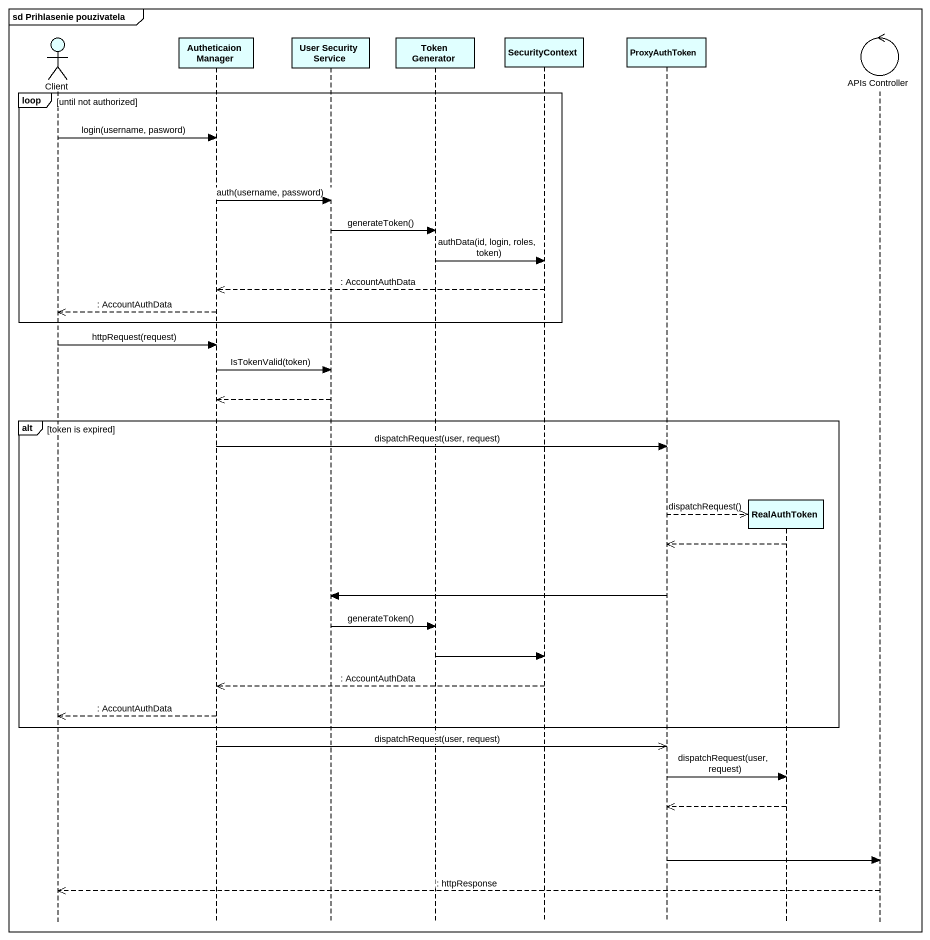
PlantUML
@startuml
mainframe sd Prihlasenie pouzivatela
hide footbox
actor Client #E0FFFF
participant "Autheticaion Manager" as Autheticaion_Manager #E0FFFF
participant "User Security Service" as User_Security_Service #E0FFFF
participant "Token Generator" as Token_Generator #E0FFFF
participant SecurityContext #E0FFFF
participant ProxyAuthToken #E0FFFF
participant RealAuthToken #E0FFFF
control "APIs Controller" as APIs_Controller

loop until not authorized
  Client -> Autheticaion_Manager : login(username, pasword)
  Autheticaion_Manager -> User_Security_Service : auth(username, password)
  User_Security_Service -> Token_Generator : generateToken()
  Token_Generator -> SecurityContext : authData(id, login, roles, token)
  SecurityContext -->> Autheticaion_Manager : : AccountAuthData
  Autheticaion_Manager -->> Client : : AccountAuthData
end
Client -> Autheticaion_Manager : httpRequest(request)
Autheticaion_Manager -> User_Security_Service : IsTokenValid(token)
User_Security_Service -->> Autheticaion_Manager
alt token is expired
  Autheticaion_Manager -> ProxyAuthToken : dispatchRequest(user, request)
  ProxyAuthToken -->> RealAuthToken ** : dispatchRequest()
  RealAuthToken -->> ProxyAuthToken
  ProxyAuthToken -> User_Security_Service
  User_Security_Service -> Token_Generator : generateToken()
  Token_Generator -> SecurityContext
  SecurityContext -->> Autheticaion_Manager : : AccountAuthData
  Autheticaion_Manager -->> Client : : AccountAuthData
end
Autheticaion_Manager ->> ProxyAuthToken : dispatchRequest(user, request)
ProxyAuthToken -> RealAuthToken : dispatchRequest(user, request)
RealAuthToken -->> ProxyAuthToken
ProxyAuthToken -> APIs_Controller
APIs_Controller -->> Client : : httpResponse
@enduml
